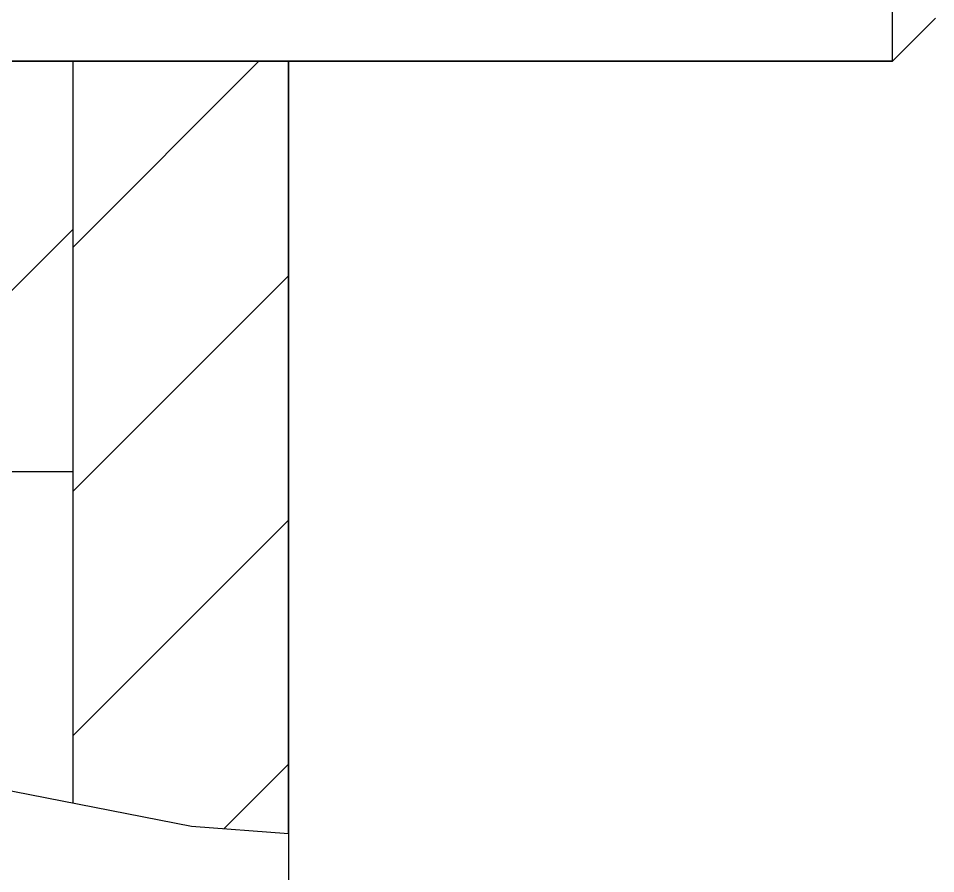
# Model space of a CAD drawing. Header units: millimetres. Extents: x 0 to 420, y 0 to 297.
# Drawn here: x 85.35 to 90.66, y 210.38 to 215.34 of the extents above; entities that cross this region are included whole.
import ezdxf

# ---------------------------------------------------------------- set-up
doc = ezdxf.new("R2010")
doc.units = ezdxf.units.MM
doc.header["$LTSCALE"] = 23.1
doc.layers.get('0').update_dxf_attribs({"linetype": 'CONTINUOUS'})
for name, color, linetype in [('ALL_AXIS', 7, 'CONTINUOUS'), ('ALL_CHAMFER', 7, 'CONTINUOUS'), ('ALL_ROUND', 7, 'CONTINUOUS')]:
    doc.layers.add(name, color=color, linetype=linetype)

msp = doc.modelspace()

# ---------------------------------------------------------------- linework, layer by layer
at = {"color": 2, "linetype": 'CONTINUOUS'}
for p, q in [((86.9110861, 215.0891115), (84.4110861, 215.0891115)), ((85.6610861, 214.0106761), (86.7395215, 215.0891115)), ((84.2598725, 212.7141115), (85.6610861, 214.115325)), ((85.6610861, 212.5964625), (86.9110861, 213.8464625)), ((85.6610861, 211.182249), (86.9110861, 212.432249)), ((86.5376851, 210.6446344), (86.9110861, 211.0180354))]:
    msp.add_line(p, q, dxfattribs=at)
at = {"color": 7, "linetype": 'CONTINUOUS'}
for p, q in [((85.6610861, 215.0891115), (85.6610861, 210.7940094)), ((86.9110861, 215.0891115), (86.9110861, 177.0391115)), ((81.4110861, 212.7141115), (85.6610861, 212.7141115)), ((80.6610861, 211.7754439), (86.3487633, 210.6590274)), ((86.3487633, 210.6590274), (86.9110861, 210.6161867))]:
    msp.add_line(p, q, dxfattribs=at)
at = {"layer": 'ALL_AXIS', "color": 7, "linetype": 'CONTINUOUS'}
msp.add_line((90.4110861, 215.0891115), (78.4110861, 215.0891115), dxfattribs=at)
at = {"layer": 'ALL_CHAMFER', "color": 7, "linetype": 'CONTINUOUS'}
for p, q in [((90.4110861, 215.0891115), (90.4110861, 219.0891115)), ((90.6610861, 215.3391115), (90.4110861, 215.0891115)), ((78.4110861, 215.0891115), (90.4110861, 215.0891115))]:
    msp.add_line(p, q, dxfattribs=at)
at = {"layer": 'ALL_ROUND', "color": 7, "linetype": 'CONTINUOUS'}
msp.add_line((86.9110861, 210.6161867), (86.9110861, 215.0891115), dxfattribs=at)

doc.saveas('drawing.dxf')
